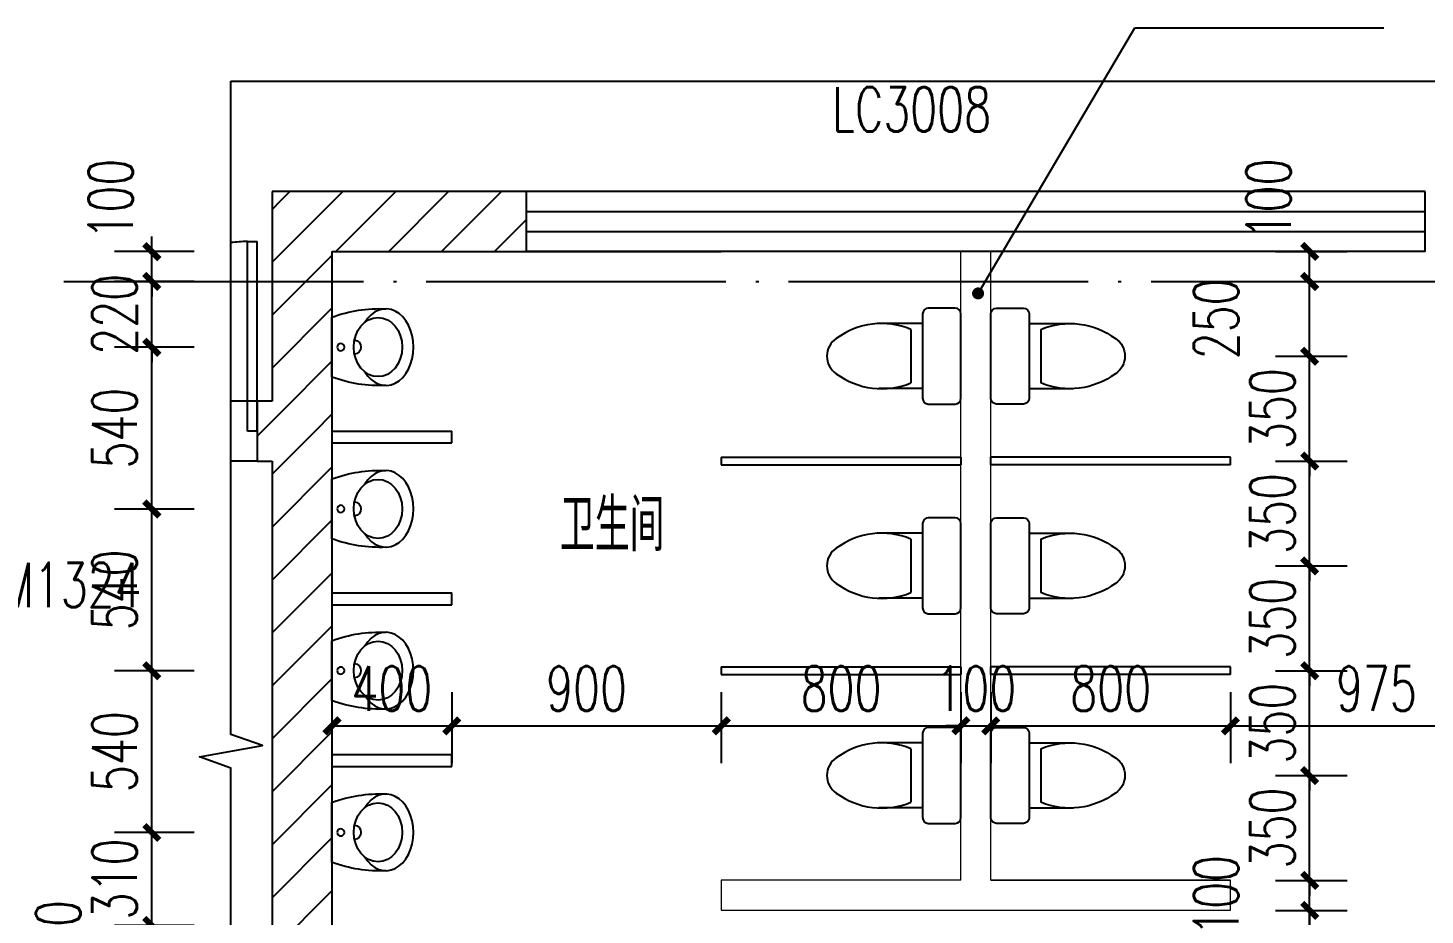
# Model space of a CAD drawing. Header units: millimetres. Extents: x -1048436 to -185795, y -983427 to 400387.
# Drawn here: x -618164 to -613499, y -716312 to -713350 of the extents above; entities that cross this region are included whole.
import ezdxf

# ---------------------------------------------------------------- set-up
doc = ezdxf.new("R2010")
doc.units = ezdxf.units.MM
doc.header["$LTSCALE"] = 500
doc.linetypes.add('DOTE', pattern=[2.42, 2, -0.2, 0.02, -0.2])
for name, color, linetype in [('PUB_DIM', 3, 'Continuous'), ('WINDOW', 4, 'Continuous'), ('WINDOW_TEXT', 7, 'Continuous'), ('建-填充', 9, 'Continuous'), ('建-墙', 254, 'Continuous'), ('建-墙-卫生间隔断', 220, 'Continuous'), ('建-文字', 4, 'Continuous'), ('建-洁具', 55, 'Continuous'), ('建-符号', 13, 'Continuous'), ('建-符号-引出', 150, 'Continuous'), ('建-符号-门编号', 13, 'Continuous'), ('建-轴线', 16, 'DOTE'), ('建-门', 8, 'Continuous'), ('建-门扇', 32, 'Continuous')]:
    doc.layers.add(name, color=color, linetype=linetype)
doc.layers.add('建-墙体', color=8, linetype='Continuous', lineweight=13)
doc.styles.add('_TCH_DIM_T3', font='SIMPLEX', dxfattribs={"width": 0.705882, "bigfont": 'GBCBIG'})
doc.styles.add('_TCH_WINDOW', font='SIMPLEX', dxfattribs={"height": 3.5, "bigfont": 'GBCBIG'})
doc.styles.add('XD2008', font='xd-hzs.shx', dxfattribs={"width": 0.7, "bigfont": 'xd-hztxt.shx'})
doc.styles.add('建初03-3F平面$0$A1-1标准层单元$0$DIM_FONT', font='SIMPLEX.shx', dxfattribs={"width": 0.8})
doc.dimstyles.new('_TCH_ARCH&&50', dxfattribs={"dimtxt": 148.75, "dimasz": 50, "dimexe": 125, "dimexo": 150, "dimgap": 50, "dimtad": 1, "dimdec": 0, "dimzin": 0, "dimdsep": 46, "dimtxsty": '_TCH_DIM_T3', "dimblk": 'ARCHTICK', "dimcen": 0.09, "dimclrt": 7, "dimazin": 2, "dimtfac": 1, "dimtdec": 0, "dimtix": 1, "dimtmove": 2, "dimatfit": 3, "dimldrblk": 'ARCHTICK', "dimfxl": 1, "dimtolj": 1, "dimtzin": 0, "dimarcsym": 0})
pattern_1 = [(45, (0, 89.76), (-88.388383, 88.388383), [])]

# ---------------------------------------------------------------- blocks, each defined once
blk = doc.blocks.new('建初03-3F平面$0$坐便')
at = {"layer": '建-洁具'}
for p, q in [((-200, 220), (-200, -220)), ((-30, 250), (-170, 250)), ((0, -220), (0, 220)), ((-200.4, 169.7), (-430.4, 169.7)), ((-260.4, 139.7), (-260.4, -139.7)), ((-200.4, -169.7), (-430.4, -169.7)), ((-170, -250), (-30, -250))]:
    blk.add_line(p, q, dxfattribs=at)
for centre, radius, start, end in [((-170, 220), 30, 90, 180), ((-30, 220), 30, 0, 90), ((-412.8, -227.4), 397.5, 67.45048, 126.63814), ((-589.6, 0), 109.8, 123.45086, 236.54914), ((-412.8, 227.4), 397.5, 233.36186, 292.54952), ((-170, -220), 30, 180, 270), ((-30, -220), 30, 270, 0)]:
    blk.add_arc(centre, radius, start, end, dxfattribs=at)
at = {"layer": '建-洁具', "style": '建初03-3F平面$0$A1-1标准层单元$0$DIM_FONT', "text_generation_flag": 4, "width": 0.8, "flags": 9}
for tag in ['YSIZE', 'XSIZE']:
    blk.add_attdef(tag, (0, 0), '', height=0.5, rotation=270, dxfattribs=at)
blk = doc.blocks.new('小便池')
at = {"layer": '建-洁具'}
blk.add_line((0, -125), (0, 125), dxfattribs=at)
blk.add_circle((-36.8, 0), 15, dxfattribs=at)
for centre, radius, start, end in [((-197.4, -403.6), 564.2, 69.51872, 92.78689), ((-91.1, 0), 30, 95.7585, 264.2415), ((-197.4, 403.6), 564.2, 267.21311, 290.48128)]:
    blk.add_arc(centre, radius, start, end, dxfattribs=at)
at = {"layer": '建-洁具', "extrusion": (3.76771e-27, 3.22175e-17, -1)}
for centre, major_axis, ratio, start_param, end_param in [((-224.9, 0), (0, -160), 0.719619, -0.870503, 4.012096), ((-192.2, 0), (0, 123.2), 0.820256, 4.712389, 10.995574)]:
    blk.add_ellipse(centre, major_axis=major_axis, ratio=ratio, start_param=start_param, end_param=end_param, dxfattribs=at)
blk = doc.blocks.new('A$C19C77722')
at = {"layer": '建-墙-卫生间隔断'}
for p, q in [((1300.1, -687.1), (2100.1, -687.1)), ((1300.1, -687.1), (1300.1, -712.1)), ((2100.1, -687.1), (2100.1, -712.1)), ((3000.1, -687.1), (2200.1, -687.1)), ((2200.1, -712.1), (2200.1, -687.1)), ((3000.1, -712.1), (3000.1, -687.1)), ((1300.1, -712.1), (2100.1, -712.1)), ((3000.1, -712.1), (2200.1, -712.1)), ((1300.1, -1387.1), (2100.1, -1387.1)), ((1300.1, -1387.1), (1300.1, -1412.1)), ((2100.1, -1387.1), (2100.1, -1412.1)), ((3000.1, -1387.1), (2200.1, -1387.1)), ((2200.1, -1412.1), (2200.1, -1387.1)), ((3000.1, -1412.1), (3000.1, -1387.1)), ((1300.1, -1412.1), (2100.1, -1412.1)), ((3000.1, -1412.1), (2200.1, -1412.1))]:
    blk.add_line(p, q, dxfattribs=at)
at = {"layer": '建-墙体'}
for p, q in [((2100.1, -2099.6, 0), (2100.1, -0.4)), ((2200.1, -2099.6, 0), (2200.1, -0.4)), ((2100.1, -2099.6, 0), (1300.1, -2099.6, 0)), ((2100.1, -2099.6, 0), (1300.1, -2099.6, 0)), ((1300.1, -2099.6, 0), (1300.1, -2199.6, 0)), ((2200.1, -2099.6, 0), (3000.1, -2099.6, 0)), ((3000.1, -2099.6, 0), (2200.1, -2099.6, 0)), ((3000.1, -2199.6, 0), (3000.1, -2099.6, 0)), ((1300.1, -2199.6, 0), (3000.1, -2199.6, 0))]:
    blk.add_line(p, q, dxfattribs=at)
at = {"layer": '建-洁具'}
for p, q in [((0, -599.6, 0), (400, -599.6, 0)), ((400, -639.6, 0), (400, -599.6, 0)), ((0, -639.6, 0), (400, -639.6, 0)), ((0, -1139.6, 0), (400, -1139.6, 0)), ((400, -1179.6, 0), (400, -1139.6, 0)), ((0, -1179.6, 0), (400, -1179.6, 0)), ((0, -1679.6, 0), (400, -1679.6, 0)), ((0, -1719.6, 0), (400, -1719.6, 0)), ((400, -1719.6, 0), (400, -1679.6, 0))]:
    blk.add_line(p, q, dxfattribs=at)
at = {"layer": '建-洁具', "extrusion": (8.76526e-14, 2.98563e-12, -1), "xscale": 0.7999999999883585, "yscale": 0.7999999999883585, "zscale": -0.7999999999883585}
for p in [(0, -319.6), (0, -859.6), (0, -1399.6), (0, -1939.6)]:
    blk.add_blockref('小便池', p, dxfattribs=at)
at = {"layer": '建-洁具', "extrusion": (1.54743e-26, 2.95642e-12, -1), "xscale": -0.6400000000139698, "yscale": 0.6400000000139698, "zscale": -0.6400000000139698}
for p in [(-2100.1, -349.6, 0), (-2100.1, -1049.6, 0), (-2100.1, -1749.6, 0)]:
    blk.add_blockref('建初03-3F平面$0$坐便', p, dxfattribs=at)
at = {"layer": '建-洁具', "extrusion": (-1.54743e-26, 2.95642e-12, -1), "xscale": 0.6400000000139698, "yscale": 0.6400000000139698, "zscale": -0.6400000000139698}
for p in [(-2200.1, -349.6, 0), (-2200.1, -1049.6, 0), (-2200.1, -1749.6, 0)]:
    blk.add_blockref('建初03-3F平面$0$坐便', p, dxfattribs=at)
blk = doc.blocks.new('_ArchTick')
at = {"color": 0, "linetype": 'ByBlock', "const_width": 0.4}
blk.add_lwpolyline([(-0.5, -0.5), (0.5, 0.5)], dxfattribs=at)
blk = doc.blocks.new('*D2352')
at = {"layer": 'Defpoints', "color": 0, "transparency": 16777216}
for p in [(-614148.9, -716296.5), (-613884.3, -716296.5), (-614148.9, -717246.9)]:
    blk.add_point(p, dxfattribs=at)
at = {"layer": 'PUB_DIM', "color": 0, "lineweight": -2, "transparency": 16777216}
for p, q in [((-613998.9, -716296.5), (-613759.3, -716296.5)), ((-613884.3, -717246.9), (-613884.3, -716296.5)), ((-613998.9, -717246.9), (-613759.3, -717246.9))]:
    blk.add_line(p, q, dxfattribs=at)
at = {"layer": 'PUB_DIM', "color": 0, "lineweight": -2, "transparency": 16777216, "xscale": 50, "yscale": 50, "zscale": 50}
for p, rotation in [((-613884.3, -716296.5), 90), ((-613884.3, -717246.9), 270)]:
    blk.add_blockref('_ArchTick', p, dxfattribs=dict(at, rotation=rotation))
at = {"layer": 'PUB_DIM', "color": 7, "transparency": 16777216, "insert": (-614008.7, -716771.7), "char_height": 148.75, "attachment_point": 5, "rotation": 90, "style": '_TCH_DIM_T3'}
blk.add_mtext('\\A1;950', dxfattribs=at)
blk = doc.blocks.new('*D2353')
at = {"layer": 'Defpoints', "color": 0, "transparency": 16777216}
for p in [(-614148.9, -716196.5), (-613884.3, -716196.5), (-614148.9, -716296.5)]:
    blk.add_point(p, dxfattribs=at)
at = {"layer": 'PUB_DIM', "color": 0, "lineweight": -2, "transparency": 16777216}
for p, q in [((-613884.3, -716196.5), (-613884.3, -716146.5)), ((-613998.9, -716196.5), (-613759.3, -716196.5)), ((-613884.3, -716296.5), (-613884.3, -716196.5)), ((-613998.9, -716296.5), (-613759.3, -716296.5)), ((-613884.3, -716296.5), (-613884.3, -716346.5))]:
    blk.add_line(p, q, dxfattribs=at)
at = {"layer": 'PUB_DIM', "color": 0, "lineweight": -2, "transparency": 16777216, "xscale": 50, "yscale": 50, "zscale": 50}
for p, rotation in [((-613884.3, -716196.5), 270), ((-613884.3, -716296.5), 90)]:
    blk.add_blockref('_ArchTick', p, dxfattribs=dict(at, rotation=rotation))
at = {"layer": 'PUB_DIM', "color": 7, "transparency": 16777216, "insert": (-614196.8, -716246.5), "char_height": 148.75, "attachment_point": 5, "rotation": 90, "style": '_TCH_DIM_T3'}
blk.add_mtext('\\A1;100', dxfattribs=at)
blk = doc.blocks.new('*D2354')
at = {"layer": 'Defpoints', "color": 0, "transparency": 16777216}
for p in [(-614148.9, -715846.5), (-613884.3, -715846.5), (-614148.9, -716196.5)]:
    blk.add_point(p, dxfattribs=at)
at = {"layer": 'PUB_DIM', "color": 0, "lineweight": -2, "transparency": 16777216}
for p, q in [((-613884.3, -715846.5), (-613884.3, -715796.5)), ((-613998.9, -715846.5), (-613759.3, -715846.5)), ((-613884.3, -716196.5), (-613884.3, -715846.5)), ((-613998.9, -716196.5), (-613759.3, -716196.5)), ((-613884.3, -716196.5), (-613884.3, -716246.5))]:
    blk.add_line(p, q, dxfattribs=at)
at = {"layer": 'PUB_DIM', "color": 0, "lineweight": -2, "transparency": 16777216, "xscale": 50, "yscale": 50, "zscale": 50}
for p, rotation in [((-613884.3, -715846.5), 270), ((-613884.3, -716196.5), 90)]:
    blk.add_blockref('_ArchTick', p, dxfattribs=dict(at, rotation=rotation))
at = {"layer": 'PUB_DIM', "color": 7, "transparency": 16777216, "insert": (-614008.7, -716021.5), "char_height": 148.75, "attachment_point": 5, "rotation": 90, "style": '_TCH_DIM_T3'}
blk.add_mtext('\\A1;350', dxfattribs=at)
blk = doc.blocks.new('*D2355')
at = {"layer": 'Defpoints', "color": 0, "transparency": 16777216}
for p in [(-614148.9, -715496.5), (-613884.3, -715496.5), (-614148.9, -715846.5)]:
    blk.add_point(p, dxfattribs=at)
at = {"layer": 'PUB_DIM', "color": 0, "lineweight": -2, "transparency": 16777216}
for p, q in [((-613884.3, -715496.5), (-613884.3, -715446.5)), ((-613998.9, -715496.5), (-613759.3, -715496.5)), ((-613884.3, -715846.5), (-613884.3, -715496.5)), ((-613998.9, -715846.5), (-613759.3, -715846.5)), ((-613884.3, -715846.5), (-613884.3, -715896.5))]:
    blk.add_line(p, q, dxfattribs=at)
at = {"layer": 'PUB_DIM', "color": 0, "lineweight": -2, "transparency": 16777216, "xscale": 50, "yscale": 50, "zscale": 50}
for p, rotation in [((-613884.3, -715496.5), 270), ((-613884.3, -715846.5), 90)]:
    blk.add_blockref('_ArchTick', p, dxfattribs=dict(at, rotation=rotation))
at = {"layer": 'PUB_DIM', "color": 7, "transparency": 16777216, "insert": (-614008.7, -715671.5), "char_height": 148.75, "attachment_point": 5, "rotation": 90, "style": '_TCH_DIM_T3'}
blk.add_mtext('\\A1;350', dxfattribs=at)
blk = doc.blocks.new('*D2356')
at = {"layer": 'Defpoints', "color": 0, "transparency": 16777216}
for p in [(-614148.9, -715146.5), (-613884.3, -715146.5), (-614148.9, -715496.5)]:
    blk.add_point(p, dxfattribs=at)
at = {"layer": 'PUB_DIM', "color": 0, "lineweight": -2, "transparency": 16777216}
for p, q in [((-613884.3, -715146.5), (-613884.3, -715096.5)), ((-613998.9, -715146.5), (-613759.3, -715146.5)), ((-613884.3, -715496.5), (-613884.3, -715146.5)), ((-613998.9, -715496.5), (-613759.3, -715496.5)), ((-613884.3, -715496.5), (-613884.3, -715546.5))]:
    blk.add_line(p, q, dxfattribs=at)
at = {"layer": 'PUB_DIM', "color": 0, "lineweight": -2, "transparency": 16777216, "xscale": 50, "yscale": 50, "zscale": 50}
for p, rotation in [((-613884.3, -715146.5), 270), ((-613884.3, -715496.5), 90)]:
    blk.add_blockref('_ArchTick', p, dxfattribs=dict(at, rotation=rotation))
at = {"layer": 'PUB_DIM', "color": 7, "transparency": 16777216, "insert": (-614008.7, -715321.5), "char_height": 148.75, "attachment_point": 5, "rotation": 90, "style": '_TCH_DIM_T3'}
blk.add_mtext('\\A1;350', dxfattribs=at)
blk = doc.blocks.new('*D2357')
at = {"layer": 'Defpoints', "color": 0, "transparency": 16777216}
for p in [(-614148.9, -714796.5), (-613884.3, -714796.5), (-614148.9, -715146.5)]:
    blk.add_point(p, dxfattribs=at)
at = {"layer": 'PUB_DIM', "color": 0, "lineweight": -2, "transparency": 16777216}
for p, q in [((-613884.3, -714796.5), (-613884.3, -714746.5)), ((-613998.9, -714796.5), (-613759.3, -714796.5)), ((-613884.3, -715146.5), (-613884.3, -714796.5)), ((-613998.9, -715146.5), (-613759.3, -715146.5)), ((-613884.3, -715146.5), (-613884.3, -715196.5))]:
    blk.add_line(p, q, dxfattribs=at)
at = {"layer": 'PUB_DIM', "color": 0, "lineweight": -2, "transparency": 16777216, "xscale": 50, "yscale": 50, "zscale": 50}
for p, rotation in [((-613884.3, -714796.5), 270), ((-613884.3, -715146.5), 90)]:
    blk.add_blockref('_ArchTick', p, dxfattribs=dict(at, rotation=rotation))
at = {"layer": 'PUB_DIM', "color": 7, "transparency": 16777216, "insert": (-614008.7, -714971.5), "char_height": 148.75, "attachment_point": 5, "rotation": 90, "style": '_TCH_DIM_T3'}
blk.add_mtext('\\A1;350', dxfattribs=at)
blk = doc.blocks.new('*D2358')
at = {"layer": 'Defpoints', "color": 0, "transparency": 16777216}
for p in [(-614148.9, -714446.5), (-613884.3, -714446.5), (-614148.9, -714796.5)]:
    blk.add_point(p, dxfattribs=at)
at = {"layer": 'PUB_DIM', "color": 0, "lineweight": -2, "transparency": 16777216}
for p, q in [((-613884.3, -714446.5), (-613884.3, -714396.5)), ((-613998.9, -714446.5), (-613759.3, -714446.5)), ((-613884.3, -714796.5), (-613884.3, -714446.5)), ((-613998.9, -714796.5), (-613759.3, -714796.5)), ((-613884.3, -714796.5), (-613884.3, -714846.5))]:
    blk.add_line(p, q, dxfattribs=at)
at = {"layer": 'PUB_DIM', "color": 0, "lineweight": -2, "transparency": 16777216, "xscale": 50, "yscale": 50, "zscale": 50}
for p, rotation in [((-613884.3, -714446.5), 270), ((-613884.3, -714796.5), 90)]:
    blk.add_blockref('_ArchTick', p, dxfattribs=dict(at, rotation=rotation))
at = {"layer": 'PUB_DIM', "color": 7, "transparency": 16777216, "insert": (-614008.7, -714621.5), "char_height": 148.75, "attachment_point": 5, "rotation": 90, "style": '_TCH_DIM_T3'}
blk.add_mtext('\\A1;350', dxfattribs=at)
blk = doc.blocks.new('*D2359')
at = {"layer": 'Defpoints', "color": 0, "transparency": 16777216}
for p in [(-614148.9, -714196.9), (-613884.3, -714196.9), (-614148.9, -714446.5)]:
    blk.add_point(p, dxfattribs=at)
at = {"layer": 'PUB_DIM', "color": 0, "lineweight": -2, "transparency": 16777216}
for p, q in [((-613998.9, -714196.9), (-613759.3, -714196.9)), ((-613884.3, -714446.5), (-613884.3, -714196.9)), ((-613998.9, -714446.5), (-613759.3, -714446.5))]:
    blk.add_line(p, q, dxfattribs=at)
at = {"layer": 'PUB_DIM', "color": 0, "lineweight": -2, "transparency": 16777216, "xscale": 50, "yscale": 50, "zscale": 50}
for p, rotation in [((-613884.3, -714196.9), 90), ((-613884.3, -714446.5), 270)]:
    blk.add_blockref('_ArchTick', p, dxfattribs=dict(at, rotation=rotation))
at = {"layer": 'PUB_DIM', "color": 7, "transparency": 16777216, "insert": (-614196.8, -714321.7), "char_height": 148.75, "attachment_point": 5, "rotation": 90, "style": '_TCH_DIM_T3'}
blk.add_mtext('\\A1;250', dxfattribs=at)
blk = doc.blocks.new('*D2360')
at = {"layer": 'Defpoints', "color": 0, "transparency": 16777216}
for p in [(-614148.9, -714096.5), (-613884.3, -714096.5), (-614148.9, -714196.9)]:
    blk.add_point(p, dxfattribs=at)
at = {"layer": 'PUB_DIM', "color": 0, "lineweight": -2, "transparency": 16777216}
for p, q in [((-613998.9, -714096.5), (-613759.3, -714096.5)), ((-613884.3, -714196.9), (-613884.3, -714096.5)), ((-613998.9, -714196.9), (-613759.3, -714196.9))]:
    blk.add_line(p, q, dxfattribs=at)
at = {"layer": 'PUB_DIM', "color": 0, "lineweight": -2, "transparency": 16777216, "xscale": 50, "yscale": 50, "zscale": 50}
for p, rotation in [((-613884.3, -714096.5), 90), ((-613884.3, -714196.9), 270)]:
    blk.add_blockref('_ArchTick', p, dxfattribs=dict(at, rotation=rotation))
at = {"layer": 'PUB_DIM', "color": 7, "transparency": 16777216, "insert": (-614021.8, -713921.5), "char_height": 148.75, "attachment_point": 5, "rotation": 90, "style": '_TCH_DIM_T3'}
blk.add_mtext('\\A1;100', dxfattribs=at)
blk = doc.blocks.new('*D2361')
at = {"layer": 'Defpoints', "color": 0, "transparency": 16777216}
for p in [(-617149, -715417.7), (-616749, -715417.7), (-616749, -715680.5)]:
    blk.add_point(p, dxfattribs=at)
at = {"layer": 'PUB_DIM', "color": 0, "lineweight": -2, "transparency": 16777216}
for p, q in [((-617149, -715567.7), (-617149, -715805.5)), ((-616749, -715567.7), (-616749, -715805.5)), ((-617149, -715680.5), (-616749, -715680.5))]:
    blk.add_line(p, q, dxfattribs=at)
at = {"layer": 'PUB_DIM', "color": 0, "lineweight": -2, "transparency": 16777216, "xscale": 50, "yscale": 50, "zscale": 50, "rotation": 180}
blk.add_blockref('_ArchTick', (-617149, -715680.5), dxfattribs=at)
at = {"layer": 'PUB_DIM', "color": 0, "lineweight": -2, "transparency": 16777216, "xscale": 50, "yscale": 50, "zscale": 50}
blk.add_blockref('_ArchTick', (-616749, -715680.5), dxfattribs=at)
at = {"layer": 'PUB_DIM', "color": 7, "transparency": 16777216, "insert": (-616949, -715556.1), "char_height": 148.75, "attachment_point": 5, "style": '_TCH_DIM_T3'}
blk.add_mtext('\\A1;400', dxfattribs=at)
blk = doc.blocks.new('*D2362')
at = {"layer": 'Defpoints', "color": 0, "transparency": 16777216}
for p in [(-616749, -715417.7), (-615848.9, -715417.7), (-615848.9, -715680.5)]:
    blk.add_point(p, dxfattribs=at)
at = {"layer": 'PUB_DIM', "color": 0, "lineweight": -2, "transparency": 16777216}
for p, q in [((-616749, -715567.7), (-616749, -715805.5)), ((-615848.9, -715567.7), (-615848.9, -715805.5)), ((-616749, -715680.5), (-615848.9, -715680.5))]:
    blk.add_line(p, q, dxfattribs=at)
at = {"layer": 'PUB_DIM', "color": 0, "lineweight": -2, "transparency": 16777216, "xscale": 50, "yscale": 50, "zscale": 50, "rotation": 180}
blk.add_blockref('_ArchTick', (-616749, -715680.5), dxfattribs=at)
at = {"layer": 'PUB_DIM', "color": 0, "lineweight": -2, "transparency": 16777216, "xscale": 50, "yscale": 50, "zscale": 50}
blk.add_blockref('_ArchTick', (-615848.9, -715680.5), dxfattribs=at)
at = {"layer": 'PUB_DIM', "color": 7, "transparency": 16777216, "insert": (-616298.9, -715556.1), "char_height": 148.75, "attachment_point": 5, "style": '_TCH_DIM_T3'}
blk.add_mtext('\\A1;900', dxfattribs=at)
blk = doc.blocks.new('*D2363')
at = {"layer": 'Defpoints', "color": 0, "transparency": 16777216}
for p in [(-615848.9, -715417.7), (-615048.9, -715417.7), (-615048.9, -715680.5)]:
    blk.add_point(p, dxfattribs=at)
at = {"layer": 'PUB_DIM', "color": 0, "lineweight": -2, "transparency": 16777216}
for p, q in [((-615848.9, -715567.7), (-615848.9, -715805.5)), ((-615048.9, -715567.7), (-615048.9, -715805.5)), ((-615848.9, -715680.5), (-615048.9, -715680.5))]:
    blk.add_line(p, q, dxfattribs=at)
at = {"layer": 'PUB_DIM', "color": 0, "lineweight": -2, "transparency": 16777216, "xscale": 50, "yscale": 50, "zscale": 50, "rotation": 180}
blk.add_blockref('_ArchTick', (-615848.9, -715680.5), dxfattribs=at)
at = {"layer": 'PUB_DIM', "color": 0, "lineweight": -2, "transparency": 16777216, "xscale": 50, "yscale": 50, "zscale": 50}
blk.add_blockref('_ArchTick', (-615048.9, -715680.5), dxfattribs=at)
at = {"layer": 'PUB_DIM', "color": 7, "transparency": 16777216, "insert": (-615448.9, -715556.1), "char_height": 148.75, "attachment_point": 5, "style": '_TCH_DIM_T3'}
blk.add_mtext('\\A1;800', dxfattribs=at)
blk = doc.blocks.new('*D2364')
at = {"layer": 'Defpoints', "color": 0, "transparency": 16777216}
for p in [(-615048.9, -715417.7), (-614948.9, -715417.7), (-614948.9, -715680.5)]:
    blk.add_point(p, dxfattribs=at)
at = {"layer": 'PUB_DIM', "color": 0, "lineweight": -2, "transparency": 16777216}
for p, q in [((-615048.9, -715567.7), (-615048.9, -715805.5)), ((-614948.9, -715567.7), (-614948.9, -715805.5)), ((-615048.9, -715680.5), (-615098.9, -715680.5)), ((-615048.9, -715680.5), (-614948.9, -715680.5)), ((-614948.9, -715680.5), (-614898.9, -715680.5))]:
    blk.add_line(p, q, dxfattribs=at)
at = {"layer": 'PUB_DIM', "color": 0, "lineweight": -2, "transparency": 16777216, "xscale": 50, "yscale": 50, "zscale": 50}
blk.add_blockref('_ArchTick', (-615048.9, -715680.5), dxfattribs=at)
at = {"layer": 'PUB_DIM', "color": 0, "lineweight": -2, "transparency": 16777216, "xscale": 50, "yscale": 50, "zscale": 50, "rotation": 180}
blk.add_blockref('_ArchTick', (-614948.9, -715680.5), dxfattribs=at)
at = {"layer": 'PUB_DIM', "color": 7, "transparency": 16777216, "insert": (-614998.9, -715556.1), "char_height": 148.75, "attachment_point": 5, "style": '_TCH_DIM_T3'}
blk.add_mtext('\\A1;100', dxfattribs=at)
blk = doc.blocks.new('*D2365')
at = {"layer": 'Defpoints', "color": 0, "transparency": 16777216}
for p in [(-614948.9, -715417.7), (-614148.9, -715417.7), (-614148.9, -715680.5)]:
    blk.add_point(p, dxfattribs=at)
at = {"layer": 'PUB_DIM', "color": 0, "lineweight": -2, "transparency": 16777216}
for p, q in [((-614948.9, -715567.7), (-614948.9, -715805.5)), ((-614148.9, -715567.7), (-614148.9, -715805.5)), ((-614948.9, -715680.5), (-614148.9, -715680.5))]:
    blk.add_line(p, q, dxfattribs=at)
at = {"layer": 'PUB_DIM', "color": 0, "lineweight": -2, "transparency": 16777216, "xscale": 50, "yscale": 50, "zscale": 50, "rotation": 180}
blk.add_blockref('_ArchTick', (-614948.9, -715680.5), dxfattribs=at)
at = {"layer": 'PUB_DIM', "color": 0, "lineweight": -2, "transparency": 16777216, "xscale": 50, "yscale": 50, "zscale": 50}
blk.add_blockref('_ArchTick', (-614148.9, -715680.5), dxfattribs=at)
at = {"layer": 'PUB_DIM', "color": 7, "transparency": 16777216, "insert": (-614548.9, -715556.1), "char_height": 148.75, "attachment_point": 5, "style": '_TCH_DIM_T3'}
blk.add_mtext('\\A1;800', dxfattribs=at)
blk = doc.blocks.new('*D2366')
at = {"layer": 'Defpoints', "color": 0, "transparency": 16777216}
for p in [(-614148.9, -715417.7), (-613174, -715417.7), (-613174, -715680.5)]:
    blk.add_point(p, dxfattribs=at)
at = {"layer": 'PUB_DIM', "color": 0, "lineweight": -2, "transparency": 16777216}
for p, q in [((-614148.9, -715567.7), (-614148.9, -715805.5)), ((-613174, -715567.7), (-613174, -715805.5)), ((-614148.9, -715680.5), (-613174, -715680.5))]:
    blk.add_line(p, q, dxfattribs=at)
at = {"layer": 'PUB_DIM', "color": 0, "lineweight": -2, "transparency": 16777216, "xscale": 50, "yscale": 50, "zscale": 50, "rotation": 180}
blk.add_blockref('_ArchTick', (-614148.9, -715680.5), dxfattribs=at)
at = {"layer": 'PUB_DIM', "color": 0, "lineweight": -2, "transparency": 16777216, "xscale": 50, "yscale": 50, "zscale": 50}
blk.add_blockref('_ArchTick', (-613174, -715680.5), dxfattribs=at)
at = {"layer": 'PUB_DIM', "color": 7, "transparency": 16777216, "insert": (-613661.4, -715556.1), "char_height": 148.75, "attachment_point": 5, "style": '_TCH_DIM_T3'}
blk.add_mtext('\\A1;975', dxfattribs=at)
blk = doc.blocks.new('*D2400')
at = {"layer": 'Defpoints', "color": 0, "transparency": 16777216}
for p in [(-617750.5, -714097.1), (-617459.1, -714097.1), (-617459.1, -714196.9)]:
    blk.add_point(p, dxfattribs=at)
at = {"layer": 'PUB_DIM', "color": 0, "lineweight": -2, "transparency": 16777216}
for p, q in [((-617750.5, -714097.1), (-617750.5, -714047.1)), ((-617609.1, -714097.1), (-617875.5, -714097.1)), ((-617750.5, -714196.9), (-617750.5, -714097.1)), ((-617609.1, -714196.9), (-617875.5, -714196.9)), ((-617750.5, -714196.9), (-617750.5, -714246.9))]:
    blk.add_line(p, q, dxfattribs=at)
at = {"layer": 'PUB_DIM', "color": 0, "lineweight": -2, "transparency": 16777216, "xscale": 50, "yscale": 50, "zscale": 50}
for p, rotation in [((-617750.5, -714097.1), 270), ((-617750.5, -714196.9), 90)]:
    blk.add_blockref('_ArchTick', p, dxfattribs=dict(at, rotation=rotation))
at = {"layer": 'PUB_DIM', "color": 7, "transparency": 16777216, "insert": (-617888, -713922.1), "char_height": 148.75, "attachment_point": 5, "rotation": 90, "style": '_TCH_DIM_T3'}
blk.add_mtext('\\A1;100', dxfattribs=at)
blk = doc.blocks.new('*D2401')
at = {"layer": 'Defpoints', "color": 0, "transparency": 16777216}
for p in [(-617750.5, -714196.9), (-617459.1, -714196.9), (-617459.1, -714416.5)]:
    blk.add_point(p, dxfattribs=at)
at = {"layer": 'PUB_DIM', "color": 0, "lineweight": -2, "transparency": 16777216}
for p, q in [((-617750.5, -714196.9), (-617750.5, -714146.9)), ((-617609.1, -714196.9), (-617875.5, -714196.9)), ((-617750.5, -714416.5), (-617750.5, -714196.9)), ((-617609.1, -714416.5), (-617875.5, -714416.5)), ((-617750.5, -714416.5), (-617750.5, -714466.5))]:
    blk.add_line(p, q, dxfattribs=at)
at = {"layer": 'PUB_DIM', "color": 0, "lineweight": -2, "transparency": 16777216, "xscale": 50, "yscale": 50, "zscale": 50}
for p, rotation in [((-617750.5, -714196.9), 270), ((-617750.5, -714416.5), 90)]:
    blk.add_blockref('_ArchTick', p, dxfattribs=dict(at, rotation=rotation))
at = {"layer": 'PUB_DIM', "color": 7, "transparency": 16777216, "insert": (-617874.9, -714306.7), "char_height": 148.75, "attachment_point": 5, "rotation": 90, "style": '_TCH_DIM_T3'}
blk.add_mtext('\\A1;220', dxfattribs=at)
blk = doc.blocks.new('*D2402')
at = {"layer": 'Defpoints', "color": 0, "transparency": 16777216}
for p in [(-617750.5, -714416.5), (-617459.1, -714416.5), (-617459.1, -714956.5)]:
    blk.add_point(p, dxfattribs=at)
at = {"layer": 'PUB_DIM', "color": 0, "lineweight": -2, "transparency": 16777216}
for p, q in [((-617609.1, -714416.5), (-617875.5, -714416.5)), ((-617750.5, -714956.5), (-617750.5, -714416.5)), ((-617609.1, -714956.5), (-617875.5, -714956.5))]:
    blk.add_line(p, q, dxfattribs=at)
at = {"layer": 'PUB_DIM', "color": 0, "lineweight": -2, "transparency": 16777216, "xscale": 50, "yscale": 50, "zscale": 50}
for p, rotation in [((-617750.5, -714416.5), 90), ((-617750.5, -714956.5), 270)]:
    blk.add_blockref('_ArchTick', p, dxfattribs=dict(at, rotation=rotation))
at = {"layer": 'PUB_DIM', "color": 7, "transparency": 16777216, "insert": (-617874.9, -714686.5), "char_height": 148.75, "attachment_point": 5, "rotation": 90, "style": '_TCH_DIM_T3'}
blk.add_mtext('\\A1;540', dxfattribs=at)
blk = doc.blocks.new('*D2403')
at = {"layer": 'Defpoints', "color": 0, "transparency": 16777216}
for p in [(-617750.5, -714956.5), (-617459.1, -714956.5), (-617459.1, -715496.5)]:
    blk.add_point(p, dxfattribs=at)
at = {"layer": 'PUB_DIM', "color": 0, "lineweight": -2, "transparency": 16777216}
for p, q in [((-617609.1, -714956.5), (-617875.5, -714956.5)), ((-617750.5, -715496.5), (-617750.5, -714956.5)), ((-617609.1, -715496.5), (-617875.5, -715496.5))]:
    blk.add_line(p, q, dxfattribs=at)
at = {"layer": 'PUB_DIM', "color": 0, "lineweight": -2, "transparency": 16777216, "xscale": 50, "yscale": 50, "zscale": 50}
for p, rotation in [((-617750.5, -714956.5), 90), ((-617750.5, -715496.5), 270)]:
    blk.add_blockref('_ArchTick', p, dxfattribs=dict(at, rotation=rotation))
at = {"layer": 'PUB_DIM', "color": 7, "transparency": 16777216, "insert": (-617874.9, -715226.5), "char_height": 148.75, "attachment_point": 5, "rotation": 90, "style": '_TCH_DIM_T3'}
blk.add_mtext('\\A1;540', dxfattribs=at)
blk = doc.blocks.new('*D2404')
at = {"layer": 'Defpoints', "color": 0, "transparency": 16777216}
for p in [(-617750.5, -715496.5), (-617459.1, -715496.5), (-617459.1, -716036.5)]:
    blk.add_point(p, dxfattribs=at)
at = {"layer": 'PUB_DIM', "color": 0, "lineweight": -2, "transparency": 16777216}
for p, q in [((-617609.1, -715496.5), (-617875.5, -715496.5)), ((-617750.5, -716036.5), (-617750.5, -715496.5)), ((-617609.1, -716036.5), (-617875.5, -716036.5))]:
    blk.add_line(p, q, dxfattribs=at)
at = {"layer": 'PUB_DIM', "color": 0, "lineweight": -2, "transparency": 16777216, "xscale": 50, "yscale": 50, "zscale": 50}
for p, rotation in [((-617750.5, -715496.5), 90), ((-617750.5, -716036.5), 270)]:
    blk.add_blockref('_ArchTick', p, dxfattribs=dict(at, rotation=rotation))
at = {"layer": 'PUB_DIM', "color": 7, "transparency": 16777216, "insert": (-617874.9, -715766.5), "char_height": 148.75, "attachment_point": 5, "rotation": 90, "style": '_TCH_DIM_T3'}
blk.add_mtext('\\A1;540', dxfattribs=at)
blk = doc.blocks.new('*D2405')
at = {"layer": 'Defpoints', "color": 0, "transparency": 16777216}
for p in [(-617750.5, -716036.5), (-617459.1, -716036.5), (-617459.1, -716346.9)]:
    blk.add_point(p, dxfattribs=at)
at = {"layer": 'PUB_DIM', "color": 0, "lineweight": -2, "transparency": 16777216}
for p, q in [((-617750.5, -716036.5), (-617750.5, -715986.5)), ((-617609.1, -716036.5), (-617875.5, -716036.5)), ((-617750.5, -716346.9), (-617750.5, -716036.5)), ((-617609.1, -716346.9), (-617875.5, -716346.9)), ((-617750.5, -716346.9), (-617750.5, -716396.9))]:
    blk.add_line(p, q, dxfattribs=at)
at = {"layer": 'PUB_DIM', "color": 0, "lineweight": -2, "transparency": 16777216, "xscale": 50, "yscale": 50, "zscale": 50}
for p, rotation in [((-617750.5, -716036.5), 270), ((-617750.5, -716346.9), 90)]:
    blk.add_blockref('_ArchTick', p, dxfattribs=dict(at, rotation=rotation))
at = {"layer": 'PUB_DIM', "color": 7, "transparency": 16777216, "insert": (-617874.9, -716191.7), "char_height": 148.75, "attachment_point": 5, "rotation": 90, "style": '_TCH_DIM_T3'}
blk.add_mtext('\\A1;310', dxfattribs=at)
blk = doc.blocks.new('*D2406')
at = {"layer": 'Defpoints', "color": 0, "transparency": 16777216}
for p in [(-617750.5, -716346.9), (-617459.1, -716346.9), (-617459.1, -716446.9)]:
    blk.add_point(p, dxfattribs=at)
at = {"layer": 'PUB_DIM', "color": 0, "lineweight": -2, "transparency": 16777216}
for p, q in [((-617750.5, -716346.9), (-617750.5, -716296.9)), ((-617609.1, -716346.9), (-617875.5, -716346.9)), ((-617750.5, -716446.9), (-617750.5, -716346.9)), ((-617609.1, -716446.9), (-617875.5, -716446.9)), ((-617750.5, -716446.9), (-617750.5, -716496.9))]:
    blk.add_line(p, q, dxfattribs=at)
at = {"layer": 'PUB_DIM', "color": 0, "lineweight": -2, "transparency": 16777216, "xscale": 50, "yscale": 50, "zscale": 50}
for p, rotation in [((-617750.5, -716346.9), 270), ((-617750.5, -716446.9), 90)]:
    blk.add_blockref('_ArchTick', p, dxfattribs=dict(at, rotation=rotation))
at = {"layer": 'PUB_DIM', "color": 7, "transparency": 16777216, "insert": (-618063, -716396.9), "char_height": 148.75, "attachment_point": 5, "rotation": 90, "style": '_TCH_DIM_T3'}
blk.add_mtext('\\A1;100', dxfattribs=at)

msp = doc.modelspace()

# ---------------------------------------------------------------- hatches: boundary and pattern name
at = {"layer": '建-填充'}
h = msp.add_hatch(dxfattribs=at)
h.set_pattern_fill('普通砖', color=256, scale=50, style=0)
h.set_pattern_definition(pattern_1)
h.paths.add_polyline_path([(-617349, -714596.9), (-617399, -714596.9), (-617399, -714796.9), (-617349, -714796.9), (-617282.3, -714696.8)])

# ---------------------------------------------------------------- linework, layer by layer
at = {"layer": 'WINDOW'}
for p, q in [((-613499, -713896.9), (-616499, -713896.9)), ((-616499, -713963.6), (-613499, -713963.6)), ((-616499, -714030.2), (-613499, -714030.2))]:
    msp.add_line(p, q, dxfattribs=at)
at = {"layer": '建-墙'}
for p, q in [((-617349, -713896.9), (-617349, -714596.9)), ((-616499, -713896.9), (-617349, -713896.9)), ((-617349, -714596.9), (-617399, -714596.9)), ((-617399, -714596.9), (-617399, -714796.9)), ((-617399, -714796.9), (-617349, -714796.9)), ((-617349, -714796.9), (-617349, -716446.5))]:
    msp.add_line(p, q, dxfattribs=at)
at = {"layer": '建-墙体'}
msp.add_line((-616749, -714096.5), (-617149, -714096.5), dxfattribs=at)
at = {"layer": '建-符号'}
for points in [[(-617486.3, -713527.7), (-612937.5, -713527.7), (-612899.2, -713422.7), (-612862.2, -713632.7), (-612825, -713527.7), (-608276.1, -713527.7)], [(-617486.3, -718003.2), (-617486.3, -715821.7), (-617591.3, -715783.5), (-617381.3, -715746.4), (-617486.3, -715709.2), (-617486.3, -713527.7)]]:
    msp.add_lwpolyline(points, dxfattribs=at)
at = {"layer": '建-符号-引出'}
msp.add_line((-614468.2, -713350.4), (-613636.5, -713350.4), dxfattribs=at)
at = {"layer": '建-轴线'}
msp.add_lwpolyline([(-618044, -714196.9), (-607909.9, -714196.9)], dxfattribs=at)
at = {"layer": '建-门'}
msp.add_line((-616748.9, -714096.9, 0), (-615848.9, -714096.9, 0), dxfattribs=at)
at = {"layer": '建-门扇'}
for p, q in [((-617431.5, -714696.9), (-617431.5, -714063.1)), ((-617431.5, -714063.1), (-617399, -714063.1)), ((-617399, -714696.9), (-617399, -714063.1)), ((-617399, -714596.9), (-617486.3, -714596.9)), ((-617399, -714696.9), (-617431.5, -714696.9)), ((-617399, -714796.9), (-617486.3, -714796.9))]:
    msp.add_line(p, q, dxfattribs=at)
msp.add_arc((-617415.2, -714696.9), 633.7, 91.4693, 96.439, dxfattribs=at)

# ---------------------------------------------------------------- texts
at = {"layer": 'WINDOW_TEXT', "style": '_TCH_WINDOW', "width": 0.705882}
msp.add_text('LC3008', height=148.75, dxfattribs=at).set_placement((-615479, -713696.7))
at = {"layer": '建-符号-门编号', "style": '_TCH_WINDOW', "width": 0.705882}
msp.add_text('LM1324', height=148.75, rotation=0, dxfattribs=at).set_placement((-618329, -715284.5))

# ---------------------------------------------------------------- dimensions: what is measured, and where the dimension line sits
at = {"layer": 'PUB_DIM'}
for base, p1, p2, picture, middle in [((-617750.5, -714097.1), (-617459.1, -714196.9), (-617459.1, -714097.1), '*D2400', (-617888, -713922.1)), ((-617750.5, -716346.9), (-617459.1, -716446.9), (-617459.1, -716346.9), '*D2406', (-618063, -716396.9))]:
    dim = msp.add_linear_dim(base=base, p1=p1, p2=p2, angle=90, dimstyle='_TCH_ARCH&&50', dxfattribs=at)
    dim.commit()
    dim.dimension.update_dxf_attribs({"geometry": picture, "text_midpoint": middle, "dimtype": 129})
for p1, p2, picture, middle in [((-617459.1, -714416.5), (-617459.1, -714196.9), '*D2401', (-617874.9, -714306.7)), ((-617459.1, -714956.5), (-617459.1, -714416.5), '*D2402', (-617874.9, -714686.5)), ((-617459.1, -715496.5), (-617459.1, -714956.5), '*D2403', (-617874.9, -715226.5)), ((-617459.1, -716036.5), (-617459.1, -715496.5), '*D2404', (-617874.9, -715766.5)), ((-617459.1, -716346.9), (-617459.1, -716036.5), '*D2405', (-617874.9, -716191.7))]:
    dim = msp.add_aligned_dim(p1=p1, p2=p2, distance=291.5, dimstyle='_TCH_ARCH&&50', dxfattribs=at)
    dim.commit()
    dim.dimension.update_dxf_attribs({"geometry": picture, "text_midpoint": middle})

# ---------------------------------------------------------------- next in the draw order: block references
msp.add_blockref('A$C19C77722', (-617149, -714096.5))

# ---------------------------------------------------------------- next in the draw order: hatches: boundary and pattern name
at = {"layer": '建-填充'}
h = msp.add_hatch(dxfattribs=at)
h.set_pattern_fill('普通砖', color=256, scale=50, style=0)
h.set_pattern_definition(pattern_1)
h.paths.add_polyline_path([(-617149, -714096.9), (-617349, -713896.9), (-617349, -714596.9), (-617282.3, -714696.8), (-617149, -714696.5)])
h = msp.add_hatch(dxfattribs=at)
h.set_pattern_fill('普通砖', color=256, scale=50, style=0)
h.set_pattern_definition(pattern_1)
h.paths.add_polyline_path([(-617149, -714096.9), (-616499, -714096.9), (-616499, -713896.9), (-617349, -713896.9)])
h = msp.add_hatch(dxfattribs=at)
h.set_pattern_fill('普通砖', color=256, scale=50, style=0)
h.set_pattern_definition(pattern_1)
h.paths.add_polyline_path([(-617282.3, -714696.8), (-617349, -714796.9), (-617349, -716446.5), (-617249, -716421.8), (-617149, -716346.9), (-617149, -714696.5)])

# ---------------------------------------------------------------- next in the draw order: linework, layer by layer
at = {"layer": 'WINDOW'}
for p, q in [((-616499, -714096.9), (-616499, -713896.9)), ((-613499, -714096.9), (-613499, -713896.9)), ((-613499, -714096.9), (-616499, -714096.9))]:
    msp.add_line(p, q, dxfattribs=at)
at = {"layer": '建-墙'}
for p, q in [((-616499, -714096.9), (-616499, -713896.9)), ((-617149, -714096.9), (-617149, -714696.5)), ((-617149, -714096.9), (-616499, -714096.9)), ((-617149, -714696.5), (-617149, -716346.9))]:
    msp.add_line(p, q, dxfattribs=at)
at = {"layer": '建-符号-引出'}
msp.add_line((-614991.6, -714236.7), (-614468.2, -713350.4), dxfattribs=at)
at = {"layer": '建-符号-引出', "const_width": 20}
msp.add_lwpolyline([(-614996.6, -714245.3, 1), (-614986.5, -714228.1, 1)], format="xyb", close=True, dxfattribs=at)

# ---------------------------------------------------------------- next in the draw order: texts
at = {"layer": '建-文字', "style": 'XD2008', "width": 0.7}
msp.add_text('卫生间', height=175, dxfattribs=at).set_placement((-616387.7, -715097.5, 0))

# ---------------------------------------------------------------- next in the draw order: dimensions: what is measured, and where the dimension line sits
at = {"layer": 'PUB_DIM'}
for base, p1, p2, picture, middle in [((-613884.3, -714096.5), (-614148.9, -714196.9), (-614148.9, -714096.5), '*D2360', (-614021.8, -713921.5)), ((-613884.3, -714196.9), (-614148.9, -714446.5), (-614148.9, -714196.9), '*D2359', (-614196.8, -714321.7)), ((-613884.3, -716196.5), (-614148.9, -716296.5), (-614148.9, -716196.5), '*D2353', (-614196.8, -716246.5))]:
    dim = msp.add_linear_dim(base=base, p1=p1, p2=p2, angle=90, dimstyle='_TCH_ARCH&&50', dxfattribs=at)
    dim.commit()
    dim.dimension.update_dxf_attribs({"geometry": picture, "text_midpoint": middle, "dimtype": 129})
for p1, p2, distance, picture, middle in [((-614148.9, -714796.5), (-614148.9, -714446.5), -264.5, '*D2358', (-614008.7, -714621.5)), ((-614148.9, -715146.5), (-614148.9, -714796.5), -264.5, '*D2357', (-614008.7, -714971.5)), ((-614148.9, -715496.5), (-614148.9, -715146.5), -264.5, '*D2356', (-614008.7, -715321.5)), ((-617149, -715417.7), (-616749, -715417.7), -262.8, '*D2361', (-616949, -715556.1)), ((-616749, -715417.7), (-615848.9, -715417.7), -262.8, '*D2362', (-616298.9, -715556.1)), ((-615848.9, -715417.7), (-615048.9, -715417.7), -262.8, '*D2363', (-615448.9, -715556.1)), ((-615048.9, -715417.7), (-614948.9, -715417.7), -262.8, '*D2364', (-614998.9, -715556.1)), ((-614948.9, -715417.7), (-614148.9, -715417.7), -262.8, '*D2365', (-614548.9, -715556.1)), ((-614148.9, -715417.7), (-613174, -715417.7), -262.8, '*D2366', (-613661.4, -715556.1)), ((-614148.9, -715846.5), (-614148.9, -715496.5), -264.5, '*D2355', (-614008.7, -715671.5)), ((-614148.9, -716196.5), (-614148.9, -715846.5), -264.5, '*D2354', (-614008.7, -716021.5)), ((-614148.9, -717246.9), (-614148.9, -716296.5), -264.5, '*D2352', (-614008.7, -716771.7))]:
    dim = msp.add_aligned_dim(p1=p1, p2=p2, distance=distance, dimstyle='_TCH_ARCH&&50', dxfattribs=at)
    dim.commit()
    dim.dimension.update_dxf_attribs({"geometry": picture, "text_midpoint": middle})

doc.saveas('drawing.dxf')
